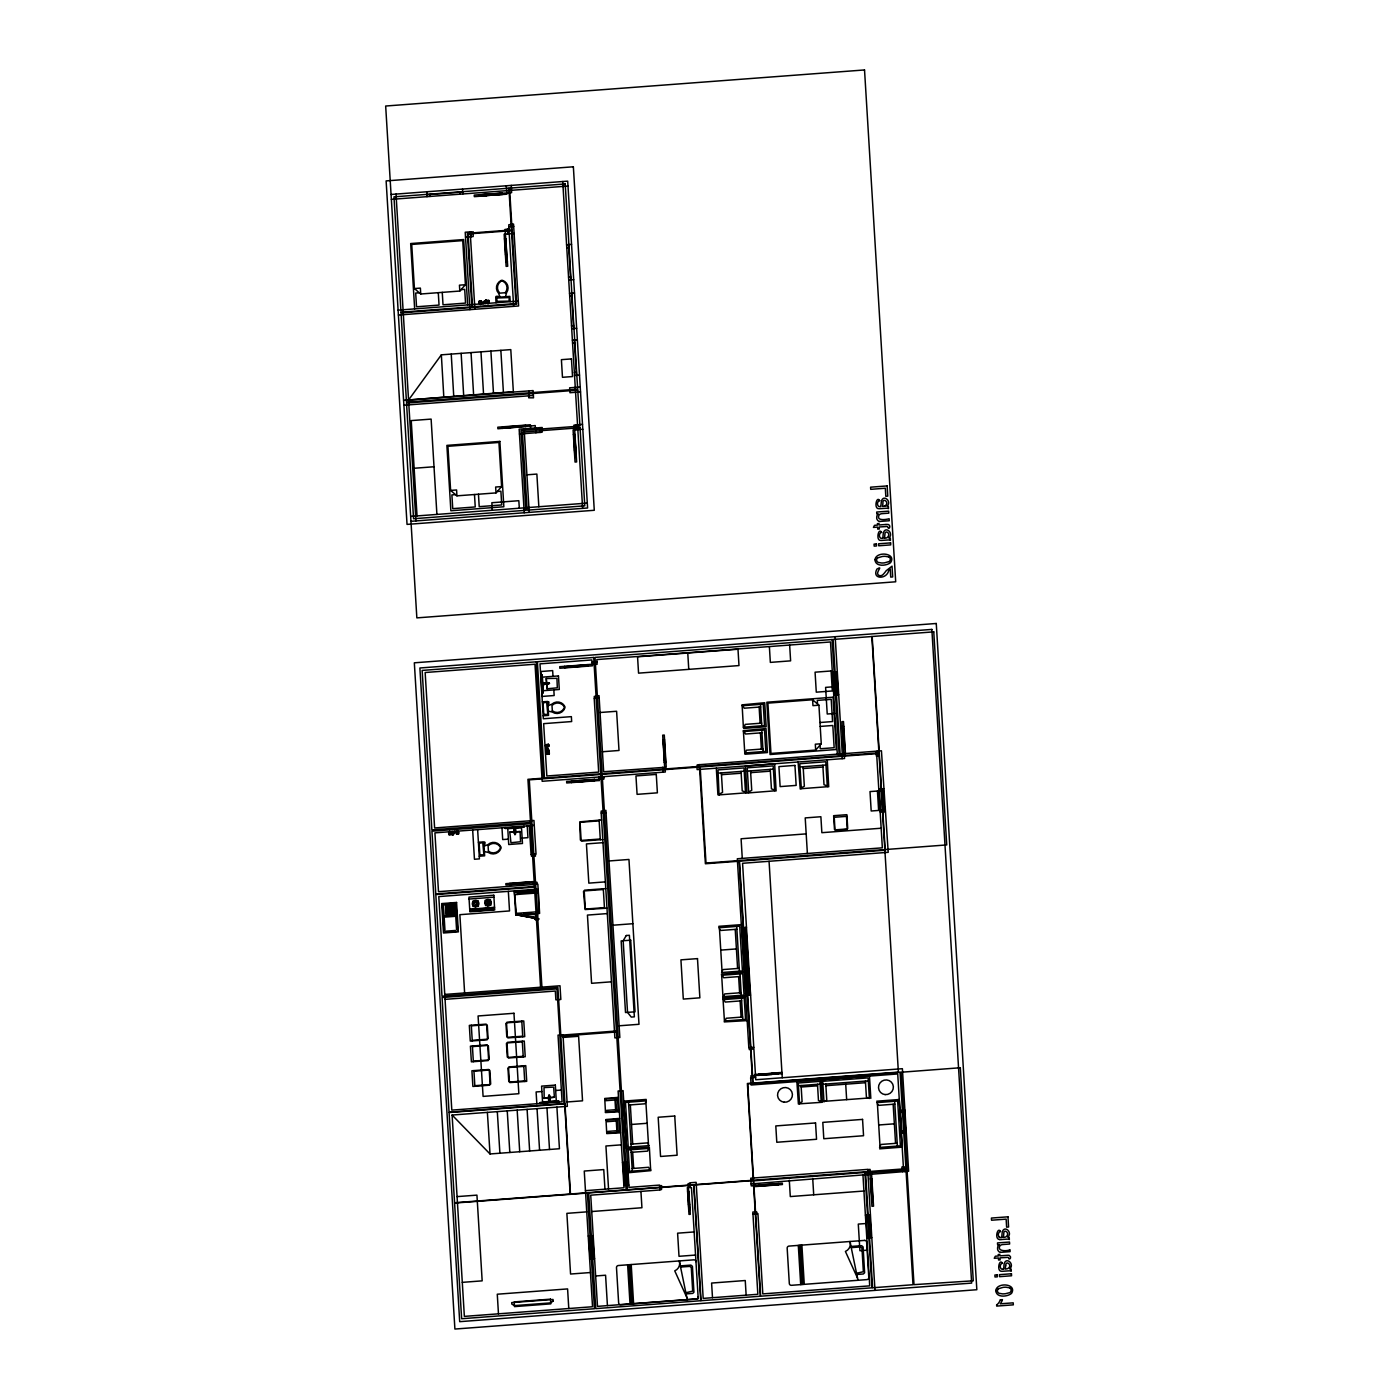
<?xml version="1.0" encoding="UTF-8"?>
<svg xmlns="http://www.w3.org/2000/svg" width="1399" height="1399" viewBox="0 0 1399 1399"><rect width="100%" height="100%" fill="white"/><g stroke="black" fill="none" stroke-linecap="round" stroke-linejoin="round"><path stroke-width="1.5" d="M537.181 917.429L537.181 915.051L523.821 912.83M488.024 901.306L489.44 902.985M515.601 829.52L515.479 834.259L514.465 833.314M548.548 1100.261C552.36 1100.558 547.114 1101.957 548.6 1096.256L549.492 1096.099M537.478 917.482L517.193 913.704L517 914.666L537.286 918.444L537.548 914.719L525.377 912.743M722.024 970.993L723.196 969.559L739.267 968.353M879.988 1145.886L881.16 1144.452L897.214 1143.245M515.182 832.65C517.088 830.359 513.013 827.893 515.532 829.415M548.583 1099.369L549.335 1096.851M515.357 833.472L514.57 833.524C511.772 827.683 516.511 829.624 514.185 830.237M544.963 683.691L544.019 684.321L545.033 684.251M549.824 1099.754L549.44 1096.921M554.406 1097.236L553.654 1087.11L544.019 1087.583L544.176 1098.355L554.406 1097.236L543.984 1098.093M477.024 902.915C470.991 900.554 477.181 908.546 477.111 903.124M1005.671 1265.728C1005.671 1259.38 1013.138 1265.588 1007.962 1268.473A5.246 5.141 -26.5 0 1 1005.846 1268.945L1005.112 1269.068A16.648 16.316 -26.5 0 0 1005.619 1265.728M605.47 1112.275L618.253 1111.068L617.466 1098.232L604.665 1098.967M606.746 1133.295L619.53 1132.088L618.76 1119.252L605.994 1120.109M716.305 768.156L717.914 794.772L719.051 795.174L718.002 769.887L744.006 767.929L745.51 792.691L746.926 792.988L745.475 765.952M747.118 792.726L748.71 792.603L747.206 767.841L773.192 765.883L774.696 790.645L776.113 790.942L774.679 763.906L745.492 766.11M798.095 762L800.228 789.071L801.312 788.494L799.791 763.714L825.795 761.756L827.299 786.535L828.715 786.815L827.264 759.797M545.837 746.471L548.53 745.947M546.309 754.061L549.003 753.536M548.793 1099.369L549.859 1100.261L548.985 1100.174M505.494 296.71L506.595 292.636A8.237 8.079 -26.5 0 0 502.503 280.36A2.711 2.658 -26.5 0 0 501.104 280.465A8.237 8.079 -26.5 0 0 498.534 293.23L500.108 297.113M488.164 901.148L486.537 903.352L489.248 903.737M748.622 792.901L774.749 790.837M628.081 1172.764L650.937 1170.631L650.483 1169.756L629.55 1171.33L628.256 1149.961L649.171 1148.387L649.433 1147.215L626.612 1148.771L623.709 1101.118L646.268 1099.422M744.216 972.27L721.412 974.159L721.692 975.26L742.747 973.704L744.041 995.074L723.126 996.648L722.758 997.592L745.684 996.28M547.586 683.027L549.562 683.412L547.621 684.076M441.35 354.839L408.56 400.009L513.346 391.668L510.792 349.61L441.35 354.839L443.815 397.194M888.68 570.635C886.756 579.641 871.49 579.536 876.893 569.113C882.944 565.633 877.453 570.197 877.558 573.712C878.257 576.458 881.947 576.196 883.364 574.202A30.795 30.183 -26.5 0 0 886.127 570.775L892.037 566.158L892.684 576.948L890.726 577.105L890.254 569.096A8.079 7.904 -26.5 0 0 888.697 570.635M459.816 291.044L465.412 284.714L462.737 240.611L411.726 244.44L414.419 288.561L420.732 294L459.816 291.044L459.449 285.169L465.412 284.714M496.015 492.903L501.611 486.572L498.936 442.451L447.925 446.298L450.618 490.419L456.931 495.841L496.015 492.903L495.648 487.027L501.611 486.572M473.072 906.535L473.964 905.52M477.251 901.813L478.143 900.799M485.488 905.608L486.38 904.593M489.667 900.869L490.559 899.854M743.376 727.218L743.708 728.424L766.18 726.728L764.711 702.735L741.855 704.869L742.327 705.743L763.242 704.169L764.536 725.539L743.376 727.218L742.152 705.726M744.67 753.029L744.985 754.236L767.456 752.557L766.005 728.547L743.131 730.68L743.603 731.555L764.519 729.981L765.83 751.35L744.775 752.959L743.429 731.537M815.669 750.091L821.265 743.761L818.922 705.201L812.609 699.762L767.894 703.137L770.971 753.449L815.669 750.091L815.32 744.198L821.265 743.761M745.702 996.595L722.898 998.484L723.3 999.603L744.216 998.029L745.527 1019.399L724.612 1020.99L724.245 1021.917L747.153 1020.605M649.416 1148.282L650.64 1169.791M548.111 684.076C553.952 680.579 534.261 685.003 548.163 683.989L548.198 683.114M549.79 1096.606L548.95 1094.822L548.6 1096.764M999.096 1244.795L997.627 1244.743L997.504 1242.924L1009.501 1242.032L1009.623 1244.026L1003.083 1244.533A8.377 8.202 -26.5 0 0 1001.789 1244.708L1000.477 1245.25A2.064 2.029 -26.5 0 0 1000.005 1245.687C996.245 1251.633 1007.857 1251.353 1009.973 1249.639L1010.095 1251.633L1002.069 1252.245A9.111 8.919 -26.5 0 1 1000.617 1252.245M888.995 561.576L884.605 562.835A29.187 28.592 -26.5 0 1 881.755 563.01L878.135 562.398A2.903 2.833 -26.5 0 1 877.593 557.729M877.715 557.851L882.262 556.487A28.312 27.735 -26.5 0 1 885.112 556.312L888.715 556.924M998.536 1288.741L1003.083 1287.36A28.312 27.735 -26.5 0 1 1005.933 1287.185L1009.536 1287.814M514.395 832.93L514.954 834.818L515.532 832.895M544.473 682.922L543.372 683.919L544.473 684.671M546.24 678.532L547.061 688.78L557.309 687.818L556.942 678.34L546.292 678.515L546.939 688.78M547.481 683.761L544.876 683.499M885.112 505.931C890.166 502.276 882.244 496.96 882.909 503.133A16.648 16.316 -26.5 0 1 882.402 506.473M547.971 705.778L551.923 704.134A8.237 8.079 -26.5 0 1 564.811 706.478A2.711 2.658 -26.5 0 1 564.899 707.859A8.237 8.079 -26.5 0 1 552.413 712.108L548.286 711.077M484.054 846.185L488.006 844.559A8.237 8.079 -26.5 0 1 500.912 846.885A2.711 2.658 -26.5 0 1 500.999 848.284A8.237 8.079 -26.5 0 1 488.496 852.533L484.386 851.501M487.202 303.426L487.377 300.733M450.565 831.775L450.146 832.877M545.085 684.251L547.411 683.866M1001.387 1237.485L1001.579 1237.468A21.195 20.775 -26.5 0 0 1002.016 1233.831L1002.121 1233.009A9.828 9.636 -26.5 0 1 1002.279 1231.924C1004.465 1224.685 1013.103 1232.694 1007.717 1237.171A4.407 4.319 -26.5 0 1 1009.221 1237.45L1009.361 1239.549A4.459 4.372 -26.5 0 0 1007.665 1239.129A18.502 18.135 -26.5 0 0 1006.371 1239.164L1000.95 1239.549M880.618 506.595L880.653 506.595A21.195 20.775 -26.5 0 0 881.195 502.958L881.3 502.136A9.828 9.636 -26.5 0 1 881.44 501.052C883.591 493.83 892.352 501.769 886.896 506.281A4.407 4.319 -26.5 0 1 888.4 506.56L888.522 508.676A4.459 4.372 -26.5 0 0 886.844 508.257A18.502 18.135 -26.5 0 0 885.55 508.292L880.128 508.659A8.866 8.691 -26.5 0 1 878.764 508.676C873.571 509.009 876.648 495.071 879.709 500.702M882.454 538.335L882.682 538.3A21.195 20.775 -26.5 0 0 883.119 534.68L883.224 533.858A9.828 9.636 -26.5 0 1 883.381 532.774C885.532 525.534 894.276 533.509 888.837 538.003A4.407 4.319 -26.5 0 1 890.341 538.283L890.463 540.399A4.459 4.372 -26.5 0 0 888.767 539.979A18.502 18.135 -26.5 0 0 887.473 540.014L882.069 540.381A8.866 8.691 -26.5 0 1 880.705 540.399C875.652 540.993 878.432 526.776 881.632 532.424M1003.205 1269.208L1003.52 1269.19A21.195 20.775 -26.5 0 0 1003.94 1265.553L1004.062 1264.731A9.828 9.636 -26.5 0 1 1004.202 1263.647C1006.371 1256.407 1015.062 1264.399 1009.658 1268.893A4.407 4.319 -26.5 0 1 1011.162 1269.173L1011.285 1271.271A4.459 4.372 -26.5 0 0 1009.588 1270.852A18.502 18.135 -26.5 0 0 1008.312 1270.887L1002.891 1271.254A8.866 8.691 -26.5 0 1 1001.527 1271.271C996.333 1271.604 999.393 1257.684 1002.471 1263.314M825.497 1101.258L826.757 1099.911L825.795 1084.05M391.055 194.461L567.697 181.153L587.597 507.994L410.956 521.302M426.905 194.723L462.667 192.03M391.353 199.358L567.994 186.05M486.153 194.199L474.226 195.091L474.331 196.664L486.24 195.755M486.555 194.164L511.614 192.66L511.265 185.402M502.066 193.184L479.018 194.933L502.066 193.342M479.07 195.947L502.119 194.216M479.088 196.105L502.136 194.374M513.643 306.364L508.799 226.76L513.765 226.376M508.921 228.929L507.435 229.051L507.732 233.948M470.886 232.007L473.264 231.814L473.159 236.553L465.517 237.13M507.452 229.244L505.056 229.419L507.715 266.247L506.123 266.37L505.406 254.601M514.185 233.458L504.165 234.21L505.371 254.216M504.444 238.932L506.036 238.809M566.578 244.773L571.544 244.388M566.752 247.71L568.746 247.553M505.826 261.665L507.417 261.543M414.419 288.561L420.382 288.107L420.732 294M568.554 277.124L570.53 276.967M568.728 280.062L573.695 279.678M419.333 292.793L415.695 293.056L416.535 306.783L439.041 305.087L438.289 292.671M461.058 289.645L464.695 289.366L465.535 303.093L443.011 304.79L442.259 292.374M569.533 293.405L574.499 293.021M484.911 300.82L486.153 299.876L484.911 300.82A6.995 6.855 -26.5 0 1 485.226 302.779M480.609 302.971L483.162 302.779M486.1 302.569L487.639 302.446M569.725 296.343L571.701 296.186M485.103 302.796L486.118 302.709A6.995 6.855 -26.5 0 1 486.187 300.715M480.644 303.635L483.215 303.443M485.121 303.286L487.691 303.093M398.103 310.141L518.312 301.082M398.4 315.037L518.609 305.979L513.52 224.032L508.781 224.784L508.886 226.743M571.509 325.757L573.503 325.6M571.684 328.695L576.65 328.328M572.383 340.184L577.35 339.817M572.576 343.122L574.552 342.982M574.359 372.536L576.353 372.379M574.534 375.474L579.501 375.107M403.594 400.341L533.089 390.583L533.526 397.823L528.735 397.806L528.612 395.83M580.235 387.016L569.638 387.82L569.953 392.717L580.533 391.93M403.891 405.238L533.386 395.48M502.573 427.202L525.622 425.471M502.643 428.216L525.674 426.328M510.198 427.849L535.222 425.576L535.362 427.919M582.509 424.369L573.992 425.104L574.185 428.234M519.449 434.04L542.095 432.239L542.008 430.665M582.806 429.266L573.083 429.895L574.307 449.901M573.38 434.599L574.972 434.477M414.139 468.263L434.022 466.759M574.762 457.351L576.353 457.228M526.916 474.821L536.866 474.069L538.842 506.753M450.618 490.419L456.581 489.965L456.931 495.841M455.532 494.634L451.894 494.914L452.734 508.641L475.24 506.945L474.488 494.529M497.257 491.504L500.894 491.224L501.734 504.952L479.21 506.648L478.458 494.232M410.659 516.406L587.3 503.098M885.969 524.468L879.062 524.992L878.974 523.523L877.4 523.646L877.488 525.115L874.515 525.324L873.413 527.423L877.61 527.108L877.733 529.119L879.306 528.997L879.184 526.986L887.316 526.479M884.273 538.178L885.025 538.125A5.246 5.141 -26.5 0 0 887.053 537.706C892.037 533.858 884.605 528.682 884.85 534.855A16.648 16.316 -26.5 0 1 884.325 538.195M596.971 661.919L592.004 662.304L591.864 659.943L539.997 663.86L543.354 718.754L571.369 716.638L571.666 721.552L543.651 723.65L546.834 776.008L598.685 772.091L594.208 698.381L599.174 697.996M571.666 665.802L559.74 666.693L559.827 668.267L592.424 665.819L592.197 662.287M572.051 665.767L593.91 664.123M564.531 666.693L587.563 664.805M593.928 664.525L597.111 664.28L596.831 659.576L830.499 641.966L837.319 754.113M564.584 667.55L587.632 665.819M540.923 674.79L541.92 674.703L543.039 693.082L542.043 693.152M832.335 672.219L837.302 671.852M836.899 673.514L835.92 673.601L837.109 693.204L838.106 693.135M832.947 674.143L835.937 673.916M836.112 676.871L837.109 676.784M595.852 695.88L599.034 695.653L603.651 771.723L666.239 767.212L665.015 747.206M595.869 696.282L594.278 696.405L594.4 698.363M542.322 701.861L547.708 701.459L548.548 715.396L543.162 715.798M547.796 703.12L548.723 701.703L548.845 703.697L547.848 703.784M833.227 686.804L825.602 687.381L827.229 714.015L834.853 713.438M836.899 689.934L837.896 689.864M834.101 693.1L837.092 692.872M600.049 712.511L616.609 711.269L619.005 750.476L602.444 751.735M833.734 695.093L838.701 694.726M760.654 706.967L744.216 708.209L742.817 705.708M818.922 705.201L812.959 705.638L812.609 699.762M761.633 723.143L745.195 724.385L744.128 727.078M819.971 722.514L832.562 721.569L831.216 699.343L817.296 700.392L817.523 703.994M546.922 744.74L548.793 744.6L548.88 746.244L547.009 746.384M548.478 744.95L545.837 744.828L545.942 746.454M545.155 745.702L548.513 745.44M820.216 726.431L832.807 725.486L834.154 747.713L820.251 748.762L820.024 745.16M545.96 748.5L548.233 748.325L548.356 750.231L546.082 750.389M662.969 739.879L664.56 739.756M842.198 726.378L843.789 726.256M761.93 732.779L745.51 734.02L744.111 731.52M547.201 752.837L546.887 750.336A6.995 6.855 -26.5 0 0 548.898 750.126L548.968 751.385A6.995 6.855 -26.5 0 0 546.939 751.35M547.376 752.347L549.247 752.19L549.352 753.834L547.481 753.974M546.397 754.061L546.205 752.435L548.933 752.557M545.627 753.292L548.968 753.047M762.927 748.972L746.489 750.196L745.405 752.889M664.35 762.612L665.941 762.507M843.58 749.112L845.171 748.99M578.941 780.485L604.001 778.981L603.861 776.637M571.422 781.394L594.453 779.505M578.644 782.076L566.717 782.968L566.63 781.411L578.959 780.677M579.029 782.041L599.297 780.52L599.087 776.987M718.212 773.14L744.198 771.181M747.398 771.094L773.385 769.135M800.001 766.967L825.987 765.008M721.464 774.696L741.155 773.227M803.253 768.541L822.944 767.054M750.668 772.65L770.342 771.164M719.471 794.055L722.549 792.359L721.359 772.895M745.475 792.096L742.222 790.872L741.033 771.409M748.675 792.009L751.735 790.313L750.546 770.849M774.661 790.05L771.426 788.826L770.237 769.363M801.26 787.899L804.338 786.186L803.148 766.739M827.264 785.941L824.011 784.717L822.822 765.253M719.471 794.859L745.562 792.883M801.26 788.686L827.351 786.728M878.782 789.088L883.748 788.704M883.346 790.383L882.349 790.452L883.538 810.056L884.535 809.986M879.394 790.995L882.367 790.785M606.152 812.697L601.185 813.081L614.878 1037.901L619.844 1037.533L605.907 810.353L601.168 811.105L601.29 813.064M882.542 793.723L883.538 793.653M601.605 819.936L579.763 821.843L580.375 840.012L581.599 841.149L602.794 839.54M534.261 825.375L434.914 832.86L438.499 891.67L537.846 884.185L538.143 889.099L438.796 896.584L451.807 1110.124L562.083 1101.817L558.026 1035.12L562.993 1034.735L567.347 1106.347L452.104 1115.038L464.363 1316.389L592.529 1306.736L584.257 1171.05L603.756 1169.581L604.963 1189.202M448.904 831.81L452.646 831.81M454.553 831.671L458.26 831.198L458.085 833.804M580.533 822.262L599.174 820.863M450.128 832.667L452.664 832.318M454.605 832.335L457.158 832.143M451.58 834.399L452.909 835.133L451.58 834.399A6.995 6.855 -26.5 0 0 451.65 832.388M514.063 830.376L514.622 832.702M509.638 832.318L520.078 831.531L520.55 841.743L510.95 842.723L509.796 832.02L520.078 831.601M883.346 806.786L884.343 806.716M880.548 809.951L883.521 809.724M508.397 839.138L502.696 839.575L501.979 827.806M522.142 838.106L527.948 837.669L527.231 825.9M880.163 811.962L885.13 811.577M478.406 842.285L483.792 841.883L484.649 855.821L479.262 856.223M483.897 843.527L484.823 842.128L484.946 844.122L483.932 844.192M833.734 817.331L846.99 816.334M581.634 840.397L600.276 838.998M602.986 842.67L586.426 843.912L588.822 883.136L605.382 881.877M835.325 829.852L846.92 828.977M835.36 830.341L846.955 829.467M806.191 833.874L741.085 838.77L742.274 858.374M881.16 828.225L821.86 832.685L820.881 816.736L805.212 817.908L807.38 853.477M532.774 856.013L531.445 856.118L531.358 854.492M532.792 856.345L535.45 856.153L535.327 854.177M609.09 860.962L628.955 859.458L638.993 1024.295L619.127 1025.799M515.776 882.909L505.843 883.661L505.931 884.955L515.864 884.22M516.109 882.874L533.002 881.615L533.176 884.553M509.848 883.643L529.032 882.069M509.883 884.5L529.084 882.926M534.383 882.489L537.041 882.297L537.164 884.255M516.196 884.185L534.401 882.821M515.129 891.583L537.391 889.921M515.164 891.985L537.408 890.306M515.304 894.608L537.548 892.929M605.784 888.575L584.59 890.166L583.505 891.478L585.062 909.56L606.974 908.178M469.085 899.067L493.917 897.196M584.712 890.901L603.354 889.502M443.378 904.104L454.955 903.247M469.697 909.193L494.547 907.321M470.554 909.63L493.742 907.881M480.014 909.263L484.264 908.948M480.084 910.189L484.316 909.857M470.659 911.256L493.847 909.507M445.074 915.785L454.675 915.051L454.01 904.104M445.162 917.079L454.762 916.362M516.441 913.372L538.702 911.693M585.814 909.035L604.455 907.636M607.306 913.582L587.44 915.086L591.585 983.305L611.468 981.801M446.019 931.157L455.619 930.44M445.074 932.224L456.669 931.349M613.007 925.211L632.873 923.707M718.754 926.33L741.33 924.634M718.841 927.764L739.721 926.19L742.432 970.976L721.569 972.532M741.505 927.764L746.471 927.38M736.888 929.251L720.782 930.457L719.488 929.268M746.069 929.058L745.09 929.128L746.332 949.729L747.328 949.641M742.117 929.688L745.107 929.461M745.282 932.399L746.279 932.329M746.139 946.458L747.136 946.371M720.747 950.113L736.416 948.924M742.834 949.659L746.314 949.396M747.416 950.953L746.419 951.023L747.678 971.606L748.657 971.536M743.464 951.582L746.436 951.355M746.611 954.293L747.608 954.223M747.468 968.353L748.465 968.265M744.67 971.518L747.643 971.291M444.76 994.444L560.002 985.77L560.842 999.446L555.875 999.83L555.333 991.034L445.057 999.358M748.745 972.847L747.748 972.917L749.007 993.5L750.004 993.43M744.793 973.477L747.766 973.249M740.158 976.502L723.72 977.744L722.321 975.243M747.958 976.187L748.937 976.117M748.797 990.247L749.794 990.16M741.138 992.695L724.699 993.92L723.633 996.613M745.51 993.447L750.476 993.063M745.632 995.406L750.598 995.021M741.627 1000.827L725.207 1002.069L723.808 999.568M506.893 1022.232L523.768 1020.955L524.73 1036.642L507.837 1037.918M486.205 1024.12L469.33 1025.397L470.274 1041.083L487.167 1039.807M506.928 1022.809L521.827 1021.69M471.341 1025.834L486.24 1024.715M742.624 1017.021L726.186 1018.262L725.102 1020.938M507.802 1037.324L522.701 1036.204M472.232 1040.349L487.132 1039.212M563.15 1037.428L578.609 1036.274L582.544 1100.821L567.085 1101.975M507.382 1042.325L524.275 1041.048L525.22 1056.735L508.327 1058.011M507.417 1042.92L522.317 1041.783M487.307 1044.878L470.414 1046.155L471.376 1061.841L488.268 1060.564M472.442 1046.592L487.342 1045.473M508.292 1057.417L523.209 1056.297M473.317 1061.107L488.234 1059.987M753.781 1047.309L748.815 1047.676L737.308 858.759L882.349 847.829L876.771 756.072M508.869 1066.912L525.762 1065.653L526.723 1081.34L509.831 1082.599M508.904 1067.507L523.821 1066.388M488.811 1069.483L471.918 1070.76L472.879 1086.446L489.755 1085.169M473.946 1071.197L488.846 1070.078M509.796 1082.022L524.695 1080.902M474.821 1085.694L489.72 1084.575M772.056 1073.173L781.989 1072.421L782.058 1073.733L771.793 1074.345M758.818 1074.467L778.019 1072.893M541.92 1091.517L536.114 1091.954L536.831 1103.724M555.665 1090.486L561.366 1090.048M758.87 1075.324L778.071 1073.733M771.793 1074.502L750.913 1075.744L751.036 1077.72M755.6 1077.37L750.633 1077.737L751.088 1085.012L897.721 1073.96L903.369 1166.714M618.358 1097.376L604.735 1098.46L605.487 1112.572L619.232 1111.785M798.462 1085.729L820.111 1084.085M822.927 1084.277L868.307 1080.85M615.927 1099.929L606.064 1100.663L605.225 1099.159M801.172 1087.023L817.576 1085.799M825.9 1085.694L865.526 1082.704M646.355 1100.838L625.493 1102.429L628.238 1147.197L649.101 1145.624M628.658 1105.035L644.729 1103.811L645.901 1102.429M616.504 1109.634L606.659 1110.369L606.012 1111.995M799.511 1103.164L802.082 1101.747L801.085 1085.519M821.178 1101.538L818.467 1100.506L817.488 1084.295M823.976 1101.363L869.339 1097.935M799.511 1103.828L822.385 1102.272L821.196 1079.748L869.478 1076.093L870.825 1098.372M619.635 1118.396L605.959 1119.532L606.764 1133.592L620.509 1132.805M876.701 1101.205L899.26 1099.509L902.18 1147.145L879.621 1148.859M617.204 1120.931L607.341 1121.683L606.501 1120.179M876.788 1102.639L897.651 1101.065L900.396 1145.851L879.534 1147.425M894.835 1104.126L878.764 1105.35L877.435 1104.196M631.526 1124.464L647.177 1123.275M617.798 1130.654L607.935 1131.389L607.288 1132.998M899.942 1110.474L904.908 1110.106M904.506 1111.768L903.509 1111.838L904.716 1131.459L905.695 1131.371M900.554 1112.397L903.544 1112.17M903.719 1115.108L904.716 1115.038M452.104 1115.038L490.017 1153.965L559.443 1148.736L556.907 1107.134M878.712 1124.988L894.363 1123.817M621.383 1144.837L605.924 1145.991L608.548 1188.923M631.054 1144.137L647.125 1142.931L648.454 1144.172M904.506 1128.189L905.503 1128.101M901.708 1131.354L904.698 1131.126M631.159 1152.339L647.597 1151.115L648.681 1148.422M901.323 1133.347L906.307 1132.98M622.468 1162.569L627.434 1162.202M623.062 1164.16L624.059 1164.09L625.248 1183.694L624.251 1183.781M624.076 1164.423L627.067 1164.195M623.272 1167.431L624.251 1167.361M632.138 1168.532L648.576 1167.291L649.975 1169.791M624.059 1180.511L625.056 1180.424M625.231 1183.379L628.221 1183.152M457.071 1196.617L476.937 1195.131L482.165 1280.854L462.3 1282.358M623.867 1185.443L628.833 1185.075M585.464 1190.671L624.006 1187.751L618.113 1091.01L623.08 1090.643L628.973 1187.384L659.594 1185.075L659.891 1189.972L590.728 1195.183L597.495 1306.369L698.223 1298.762L691.456 1187.594L690.354 1187.681L690.057 1182.785L696.125 1182.33L703.19 1298.394L757.838 1294.285L752.837 1212.041L755.477 1211.849M867.712 1169.599L870.091 1169.407L870.283 1172.554M659.629 1185.757L661.622 1185.618L661.517 1189.552L659.873 1189.692M690.092 1183.467L688.116 1183.624L689.69 1204.172M690.337 1187.384L687.346 1187.611L688.36 1204.277M751.123 1183.939L908.633 1171.243L902.39 1068.696L755.757 1079.748L742.572 863.288L888.208 852.306L881.44 750.791L697.227 764.868L697.332 766.442M753.869 1185.373L782.356 1183.239L782.426 1184.533L755.268 1186.579L755.093 1183.641M753.886 1185.705L751.246 1185.897L750.773 1178.203L867.695 1169.389L874.97 1290.368M759.185 1185.268L778.386 1183.834M687.591 1191.528L688.92 1191.441M759.237 1186.125L778.439 1184.551M870.265 1178.85L871.857 1178.727M586.741 1211.866L566.875 1213.353L570.565 1274.034L590.448 1272.53M591.725 1211.534L641.931 1207.739L640.934 1191.406M863.935 1191.021L790.295 1196.565L789.298 1180.231M688.745 1210.485L690.074 1210.397M871.664 1201.601L873.238 1201.479M755.495 1212.181L756.824 1212.076L756.929 1213.702M752.942 1214L757.926 1213.632L762.805 1293.9L869.706 1285.856L862.938 1174.67M588.227 1236.034L593.193 1235.667M865.404 1215.154L870.37 1214.769M588.822 1237.625L589.801 1237.555L591.008 1257.159L590.011 1257.229M869.968 1216.448L868.971 1216.518L870.161 1236.121L871.157 1236.051M589.836 1237.888L592.809 1237.66M866.016 1217.078L868.989 1216.85M694.166 1231.942L677.606 1233.184L679.005 1256.302L695.565 1255.06M589.014 1240.896L590.011 1240.826M869.181 1219.788L870.161 1219.718M865.911 1223.53L858.287 1224.09L859.913 1250.723L867.537 1250.146M589.818 1253.976L590.798 1253.889M869.968 1232.851L870.965 1232.781M590.99 1256.844L593.963 1256.617M867.17 1236.016L870.143 1235.807M589.609 1258.908L594.575 1258.54M866.785 1238.028L871.752 1237.643M851.012 1246.457L861.609 1245.67L863.096 1246.911L864.617 1272.793L863.323 1273.982L856.783 1274.489M851.239 1247.628L860.542 1246.929L861.976 1248.17L863.358 1271.708L856.538 1273.317M1003.17 1237.346L1003.922 1237.293A5.246 5.141 -26.5 0 0 1005.951 1236.856C1010.917 1233.306 1003.363 1227.867 1003.748 1233.848A16.648 16.316 -26.5 0 1 1003.223 1237.346M680.334 1265.885L690.931 1265.098L692.418 1266.34L693.939 1292.221L692.767 1293.393L686.105 1293.918M680.579 1267.057L689.864 1266.375L691.298 1267.599L692.68 1291.137L685.86 1292.746M595.642 1275.975L605.575 1275.223L607.428 1305.617M1000.495 1299.776L1002.453 1299.619A12.696 12.434 -26.5 0 1 1000.25 1303.816L1013.208 1302.836L1013.331 1304.847L996.7 1306.089L996.63 1304.812M867.782 1098.058L866.401 1096.956L865.421 1081.06M481.169 303.88L480.679 301.222M456.599 831.321L457.088 833.874M448.922 831.898L449.481 832.93M999.603 1239.531C994.094 1239.374 997.767 1225.979 1000.53 1231.592M1008.154 1257.351L1000.005 1257.858L1000.128 1259.887L998.554 1259.992L998.431 1257.981L994.234 1258.296L995.336 1256.215L998.309 1255.987L998.221 1254.518L999.795 1254.396L999.883 1255.865L1006.79 1255.34A10.178 9.985 -26.5 0 1 1009.134 1255.34C1012.719 1257.211 1008.627 1261.233 1008.557 1257.666M723.056 999.551L724.437 1021.025M549.737 1099.527L548.845 1099.964M485.156 900.274L486.17 901.131M489.877 904.331L490.892 905.188M472.74 901.201L473.754 902.075M477.461 905.258L478.475 906.132M548.565 1096.326L549.615 1095.365L550.209 1099.701M544.089 684.128L544.001 683.936M515.427 829.047L513.853 829.869M887.735 526.793C888.68 531.06 891.548 525.534 888.295 524.503A10.178 9.985 -26.5 0 0 885.969 524.52M821.23 1102.15L819.954 1081.375L798.287 1083.018L799.546 1103.654L798.409 1104.073L796.87 1081.584M857.517 1278.056L845.416 1251.44A8.114 7.957 -26.5 0 0 849.98 1241.508L857.972 1280.295M686.839 1297.485L674.755 1270.869A8.114 7.957 -26.5 0 0 679.302 1260.936L687.294 1299.723M497.31 1111.628L499.898 1153.231M487.377 1112.38L490.017 1153.965M904.401 1110.141L905.8 1133.015M883.241 788.739L884.64 811.612M904.558 1171.54L904.279 1166.836L901.883 1167.011L902.075 1170.159M878.432 751.211L878.729 755.915L876.351 756.107L876.159 752.959M900.431 1110.439L901.83 1133.312M877.628 751.071L877.925 755.985M879.272 789.036L880.671 811.91M902.477 1170.124L902.565 1171.697M876.456 751.368L876.543 752.924M894.661 1101.293L897.389 1146.078M893.157 1104.248L895.552 1143.368M877.33 1102.604L880.076 1147.39M869.374 1098.477L868.114 1077.877L822.734 1081.305L823.994 1101.905M871.577 1174.023L873.536 1206.183L871.944 1206.305L869.898 1172.572M871.507 1178.762L872.889 1201.496M845.451 753.694L843.492 721.552L841.918 721.657L842.618 733.426M843.422 726.273L844.821 749.025M870.633 1178.832L872.014 1201.566M842.548 726.343L843.772 749.095M844.366 755.355L844.559 758.503L697.122 769.607L696.929 766.46M842.653 733.828L843.964 755.39M847.724 828.575L846.885 814.69L833.629 815.687L834.486 829.572M846.482 816.369L847.234 828.628M835.168 636.685L842.285 753.746M836.812 671.887L838.193 694.761M841.866 753.781L842.163 758.678M869.863 1214.804L871.262 1237.678M832.825 672.185L834.224 695.058M865.894 1215.119L867.293 1237.993M834.241 817.296L834.976 829.537M845.713 1084.208L846.657 1099.649M789.648 645.044L790.61 660.853L770.342 662.392L769.38 646.565M812.714 1178.465L813.711 1194.798M801.889 1245.127L804.268 1284.334M800.7 1245.215L803.078 1284.422M799.494 1245.302L801.889 1284.509M798.304 1245.39L800.7 1284.614M760.496 704.379L761.79 725.749M761.773 730.191L763.085 751.56M769.065 861.294L782.251 1077.737M759.132 707.09L760.112 723.266M760.409 732.901L761.388 749.077M778.019 1072.718L778.089 1074.03M772.056 1073.33L754.83 1074.467L755.005 1077.405M778.369 1183.537L778.456 1184.848M758.8 1074.17L758.888 1075.481M745.982 927.432L750.091 995.074M753.187 1047.344L753.274 1048.988L749.322 1049.617L749.199 1047.641M759.167 1184.988L759.255 1186.282M742.012 927.729L746.122 995.371M740.001 973.914L741.295 995.284M741.47 998.239L742.782 1019.609M736.713 926.418L739.424 971.186M738.62 976.624L739.616 992.8M740.106 1000.95L741.103 1017.125M735.227 929.373L737.588 968.475M746.139 1295.159L745.247 1280.522L711.601 1283.058L712.493 1297.695M719.401 927.712L722.111 972.497M721.657 975.26L722.951 996.7M699.203 764.519L699.5 769.433M687.766 653.018L688.763 669.369M664.997 746.821L664.28 735.052L662.689 735.174L663.406 746.926M664.368 739.774L665.592 762.525M663.336 739.844L664.717 762.595M665.137 768.855L665.329 772.003L542.165 781.289L535.03 664.228L425.156 672.517L434.617 827.963L533.963 820.479L536.027 854.124L531.06 854.509L529.294 825.742M663.178 739.861L664.56 762.612M663.423 747.328L664.735 768.89M689.707 1204.504L690.302 1214.315L688.99 1214.402L688.395 1204.609M662.654 767.282L662.951 772.178M688.745 1191.441L689.777 1210.415M687.888 1191.511L688.903 1210.485M645.813 1100.891L648.559 1145.659M630.337 1104.913L632.715 1144.015M632.68 1152.234L633.677 1168.41M628.483 1102.202L631.229 1146.97M631.001 1149.751L632.296 1171.12M626.944 1162.237L628.326 1185.11M631.211 1264.556L633.607 1303.763M568.571 244.615L570.722 279.905M571.526 293.248L573.677 328.538M574.377 340.027L576.528 375.334M630.022 1264.644L632.4 1303.868M622.975 1162.534L624.356 1185.408M628.833 1264.731L631.211 1303.955M562.73 181.52L582.631 508.379M598.982 777.005L599.209 780.52M627.626 1264.818L630.022 1304.043M576.371 424.824L576.668 429.72M599.122 820.129L600.311 839.732M603.301 888.767L604.49 908.371M615.822 1098.355L616.609 1111.191M617.099 1119.375L617.886 1132.211M574.587 428.216L575.898 449.779M575.916 450.163L576.633 461.932L575.041 462.055L574.324 450.286M576.161 457.246L574.762 434.494L575.986 457.246M615 1099.981L615.595 1109.704M616.294 1121.001L616.872 1130.724M573.73 434.582L574.954 457.333M587.563 664.612L587.65 666.169M594.435 779.313L594.54 780.887M580.078 822.787L581.11 839.942M584.257 891.425L585.289 908.581M564.514 666.344L564.601 667.918M571.387 781.044L571.491 782.618M592.686 1235.702L594.085 1258.575M542.392 430.63L542.2 427.499L519.151 429.143L524.24 512.768M539.822 427.587L540.119 432.483M588.717 1235.999L590.116 1258.873M553.007 676.347L552.657 670.611L540.731 671.52L542.252 696.422L554.161 695.53L553.829 689.899M535.642 427.902L535.939 432.798M528.909 390.898L529.207 395.795M530.588 428.286L530.378 424.754L497.799 427.202L497.887 428.776L510.198 427.657M548.898 750.126L548.968 751.385M546.764 745.912L546.922 748.43M546.117 745.964L546.257 748.482M546.379 750.371L546.537 752.889M525.604 425.121L525.709 426.678M524.118 428.759L529.207 512.401M506.298 185.787L506.91 194.199L486.24 195.563M510.198 301.694L509.866 296.378L495.736 297.445L496.068 302.761M558.778 1102.062L558.708 1101.083L540.084 1102.499L540.154 1103.479M505.669 238.827L507.068 261.578M502.049 192.992L502.136 194.566M504.794 238.897L506.036 261.648M568.781 1308.52L567.592 1288.916L497.275 1294.215L498.464 1313.818M519.309 508.222L518.837 500.702L491.853 502.731L492.308 510.25M538.825 913.442L538.16 889.467L539.612 913.39L515.776 915.173L514.307 891.25L516.563 915.121M535.572 893.069L535.485 891.88L517.21 893.262L517.28 894.451M498.096 297.27L498.044 296.273L496.015 296.431L497.432 297.322M500.859 350.362L503.413 392.454M546.974 1107.886L549.51 1149.488M502.556 426.852L502.661 428.426M529.032 881.912L529.102 883.206M524.275 826.722L504.987 827.981M523.908 826.144L523.978 827.124L505.354 828.54L505.284 827.561M488.793 302.149L488.671 300.295L487.027 300.418L487.132 302.271M488.863 303.303L488.286 302.184M488.373 300.645L488.461 302.167M487.866 300.68L488.076 303.985M490.909 351.114L493.48 393.241M537.041 1108.638L539.577 1150.24M479 194.723L479.088 196.297M485.138 303.583L485.016 301.345L483.092 301.485L483.232 303.723M481.099 302.726L480.976 300.872L479.332 300.995L479.437 302.849M480.172 301.275L480.382 304.562M479.944 302.814L479.507 304.003M479.682 301.31L479.77 302.831M480.976 351.866L483.547 394.028M521.792 1021.095L522.736 1036.781M527.108 1109.372L529.644 1150.975M522.282 1041.206L523.243 1056.892M523.786 1065.793L524.73 1081.479M471.183 236.711L470.868 231.797L465.22 232.234L469.924 309.651M470.186 231.849L474.891 309.284M509.831 883.346L509.901 884.658M508.344 891.338L509.533 910.941L459.869 914.684L464.625 992.958M462.492 189.075L462.789 193.989M471.043 352.6L473.614 394.815M517.175 1110.124L519.711 1151.727M467.651 304.912L463.664 239.544L410.676 243.548L414.664 308.899M459.694 192.24L459.816 194.199M506.543 1023.229L507.382 1036.956M505.948 1023.281L506.788 1037.009M507.033 1043.339L507.872 1057.067M508.537 1067.927L509.376 1081.654M506.438 1043.374L507.277 1057.102M507.942 1067.979L508.781 1081.707M507.242 1110.876L509.813 1152.479M494.092 908.178L494.162 909.158M477.636 829.642L479.42 858.881L474.453 859.266L472.67 830.009M487.272 1025.03L488.094 1038.757M488.356 1045.787L489.195 1059.515M489.86 1070.392L490.699 1084.103M486.677 1025.065L487.499 1038.792M487.761 1045.84L488.601 1059.568M489.265 1070.427L490.105 1084.155M429.895 194.496L430.018 196.455M426.73 191.768L427.027 196.682M470.256 909.98L470.309 910.959M471.306 1025.24L472.267 1040.926M472.407 1046.015L473.352 1061.684M473.911 1070.602L474.856 1086.289M458.33 832.265L458.435 834.101L456.791 834.224L456.669 832.388M457.386 830.534L457.595 833.839M436.908 514.43L431.119 419.105L411.236 420.592L417.042 515.934M454.535 831.373L454.675 833.629L452.751 833.769L452.629 831.531M456.022 904.139L457.613 930.283M450.635 832.842L450.74 834.678L449.096 834.818L448.974 832.965M456.546 929.373L455.007 904.016L443.413 904.891L444.969 930.248M450.303 832.86L450.391 834.381M449.691 831.128L449.901 834.416M449.306 832.93L449.394 834.451M453.678 904.121L454.343 915.086M452.699 904.191L453.363 915.156M452.367 904.226L453.031 915.173M451.37 904.296L452.034 915.261M451.038 904.331L451.702 915.278M450.041 904.401L450.705 915.348M449.709 904.419L450.373 915.383M448.642 904.506L449.324 915.453M448.31 904.523L448.992 915.488M447.33 904.611L447.995 915.558M446.998 904.628L447.663 915.593M445.896 904.716L446.561 915.663M445.564 904.733L446.229 915.698M442.434 905.17L444.025 931.314M396.022 194.094L415.923 520.935M461.145 353.352L463.681 395.62M451.23 354.104L453.748 396.407M1000.32 1299.723A10.283 10.073 -26.5 0 1 996.7 1304.9M1009.623 1287.657A2.99 2.938 -26.5 0 1 1009.921 1292.589L1005.426 1293.725A29.187 28.592 -26.5 0 1 1002.576 1293.883L998.973 1293.271A2.903 2.833 -26.5 0 1 998.414 1288.601M1002.349 1263.052A3.707 3.637 -26.5 0 0 1001.159 1268.823A2.518 2.483 -26.5 0 0 1002.961 1269.155M1000.53 1252.507A4.18 4.092 -26.5 0 1 997.609 1247.925A4.372 4.284 -26.5 0 1 999.078 1244.778M1000.95 1239.514A8.866 8.691 -26.5 0 1 999.586 1239.549M999.236 1237.101A3.707 3.637 -26.5 0 1 1000.407 1231.33M1001.037 1237.433A2.518 2.483 -26.5 0 1 999.218 1237.171M888.802 556.785A2.99 2.938 -26.5 0 1 889.099 561.716M881.51 532.18A3.707 3.637 -26.5 0 0 880.338 537.95A2.518 2.483 -26.5 0 0 882.139 538.283M879.796 521.355A9.111 8.919 -26.5 0 0 881.23 521.337L889.257 520.76L889.134 518.749C884.728 519.956 875.949 520.795 879.184 514.815A2.064 2.029 -26.5 0 1 879.656 514.36L880.968 513.835A8.377 8.202 -26.5 0 1 882.244 513.643L888.802 513.153L888.68 511.142L876.683 512.051L876.806 513.853L878.275 513.905A4.372 4.284 -26.5 0 0 876.736 517.035A4.18 4.092 -26.5 0 0 879.709 521.635M885.13 505.983A5.246 5.141 -26.5 0 1 883.101 506.351M879.586 500.457A3.707 3.637 -26.5 0 0 878.415 506.228A2.518 2.483 -26.5 0 0 880.216 506.56M534.47 918.898A3.34 3.27 -26.5 0 0 538.213 919.598L537.846 919.528A3.13 3.078 -26.5 0 1 534.82 918.968M452.856 834.294A6.995 6.855 -26.5 0 1 452.542 832.318M698.118 1296.943A1.994 1.959 -26.5 0 1 696.247 1299.041L620.754 1304.742A1.994 1.959 -26.5 0 1 618.638 1302.924L616.487 1267.634A1.994 1.959 -26.5 0 1 618.358 1265.518L693.869 1259.834A1.994 1.959 -26.5 0 1 695.968 1261.653M874.97 559.652C875.249 567.085 886.406 565.983 890.568 562.66C896.986 553.007 876.176 550.804 874.97 559.652M995.791 1290.525C996.105 1298.01 1007.437 1296.908 1011.529 1293.393C1017.493 1283.705 996.98 1281.816 995.791 1290.525M496.662 301.38L509.026 301.117L509.253 297.55L496.96 298.022L496.662 301.38M479.857 854.841L483.879 854.806L482.76 842.635L479.175 843.3L479.857 854.841M543.756 714.417L547.796 714.382L546.659 702.228L543.074 702.928L543.756 714.417M452.996 832.86L454.308 832.982L453.014 832.755M483.459 302.167L484.771 302.254L483.459 302.114M546.834 749.304L548.146 749.392L546.834 749.269M516.231 914.771L538.842 918.986L516.231 914.771M626.297 935.511L623.167 940.758L627.539 1012.369L631.264 1017.09L634.359 1016.846L629.393 935.284L626.297 935.511M553.13 1301L550.716 1302.889L514.43 1305.617L511.807 1304.113L511.702 1302.591L553.042 1299.479L553.13 1301M864.53 69.95L385.669 106.027L416.85 617.886L895.692 581.792L864.53 69.95M573.363 166.796L386.124 180.908L407.039 524.398L594.278 510.285L573.363 166.796M508.886 188.2L393.976 196.857L401.006 312.204L471.865 306.871L467.388 233.283L511.439 229.978L508.886 188.2M565.196 183.951L509.551 188.148L516.616 304.16L401.041 312.869L406.479 402.073L577.682 389.167L565.196 183.951M511.474 230.678L468.105 233.948L472.53 306.818L515.916 303.548L511.474 230.678M505.249 292.723L499.88 293.143A7.66 7.52 -26.5 0 1 500.755 281.374A2.711 2.658 -26.5 0 1 502.958 281.216A7.66 7.52 -26.5 0 1 505.249 292.723M481.343 301.187L479.018 301.362L479.105 302.883L481.431 302.709L481.343 301.187M489.02 300.593L486.712 300.768L486.8 302.289L489.125 302.114L489.02 300.593M571.457 358.913L561.401 359.665L562.468 377.31L572.523 376.558L571.457 358.913M577.752 390.146L406.514 403.052L413.562 518.732L525.849 510.285L520.988 430.542L579.938 426.1L577.752 390.146M580.043 427.727L522.422 432.081L527.161 510.18L584.782 505.843L580.043 427.727M499.863 441.402L446.876 445.389L450.863 510.757L503.85 506.753L499.863 441.402M887.141 485.925L870.598 487.184L870.72 489.335L885.322 488.234L885.812 496.278L887.77 496.138L887.141 485.925M876.404 543.949L874.06 544.124L874.183 546.135L876.526 545.96L876.404 543.949M890.603 542.882L878.624 543.791L878.747 545.785L890.726 544.893L890.603 542.882M936.263 623.482L414.331 662.811L454.902 1329.05L976.834 1289.721L936.263 623.482M931.856 629.41L419.892 667.988L459.694 1321.67L971.658 1283.093L931.856 629.41M536.394 661.797L422.148 670.418L431.871 829.887L530.553 822.437L527.93 779.313L543.494 778.141L536.394 661.797M593.701 657.478L537.391 661.727L544.473 778.054L600.783 773.822L593.701 657.478M832.125 639.518L595.012 657.39L602.095 773.717L839.208 755.845L832.125 639.518M871.857 636.528L833.122 639.448L840.204 755.775L878.939 752.854L871.857 636.528M933.763 631.858L872.172 636.493L885.147 849.56L946.738 844.926L933.763 631.858M737.99 649.241L637.559 656.813L638.556 673.146L738.987 665.574L737.99 649.241M541.5 674.405L542.462 693.449L541.5 674.405M558.463 675.927L542.41 677.151L543.232 690.704L559.285 689.497L558.463 675.927M831.093 670.978L815.075 672.185L816.282 692.173L832.318 690.966L831.093 670.978M833.07 697.227L766.844 702.228L770.027 754.516L836.27 749.514L833.07 697.227M548.443 744.303L546.887 744.425L547.026 746.716L548.583 746.594L548.443 744.303M548.898 751.893L547.359 752.015L547.499 754.306L549.038 754.183L548.898 751.893M600.818 774.469L529.294 779.855L542.008 988.673L557.904 987.467L560.807 1035.19L616.434 1030.993L600.818 774.469M699.5 767.037L602.147 774.364L627.434 1189.71L753.274 1180.231L747.381 1083.491L752.679 1083.106L739.162 861.224L705.393 863.76L699.5 767.037M878.992 753.519L700.165 766.984L706.005 863.061L884.833 849.578L878.992 753.519M656.271 774.399L635.95 775.938L637.087 794.352L657.39 792.831L656.271 774.399M594.523 780.52L571.474 782.268L594.523 780.677M794.947 765.41L778.911 766.617L780.135 786.605L796.153 785.399L794.947 765.41M877.435 791.03L870.003 791.589L871.192 811L878.624 810.441L877.435 791.03M530.623 823.749L431.941 831.181L435.771 893.926L534.453 886.494L530.623 823.749M450.968 832.807L448.642 832.982L448.747 834.504L451.055 834.329L450.968 832.807M458.662 832.23L456.336 832.405L456.441 833.926L458.75 833.752L458.662 832.23M521.495 827.648L507.767 828.68L508.729 844.524L522.474 843.492L521.495 827.648M884.885 850.242L739.494 861.189L753.012 1083.071L898.385 1072.124L884.885 850.242M534.488 887.141L435.806 894.573L441.997 996.21L540.679 988.778L534.488 887.141M493.812 895.238L468.962 897.109L469.872 911.816L494.704 909.945L493.812 895.238M456.581 902.46L441.682 903.579L443.466 932.993L458.365 931.874L456.581 902.46M630.687 940.18L621.156 940.897L625.51 1012.526L635.059 1011.809L630.687 940.18M697.489 958.612L680.928 959.854L683.307 999.078L699.867 997.819L697.489 958.612M556.977 988.866L442.067 997.522L449.062 1112.222L563.972 1103.549L556.977 988.866M513.958 1013.278L478.073 1015.971L483.092 1096.396L518.854 1093.703L513.958 1013.278M616.504 1031.972L560.859 1036.169L570.477 1193.994L626.105 1189.815L616.504 1031.972M555.333 1085.099L541.588 1086.131L542.567 1101.975L556.295 1100.943L555.333 1085.099M900.064 1072.316L747.731 1083.805L753.606 1180.196L905.94 1168.725L900.064 1072.316M960.309 1067.752L901.061 1072.246L914.002 1284.649L973.284 1280.802L960.309 1067.752M559.058 1101.45L539.787 1103.111L559.058 1101.45M564.654 1103.828L449.079 1112.537L454.57 1202.738L570.145 1194.029L564.654 1103.828M674.738 1116.017L658.177 1117.259L660.555 1156.466L677.116 1155.224L674.738 1116.017M815.547 1122.942L775.798 1125.933L776.795 1142.266L816.544 1139.276L815.547 1122.942M862.553 1119.392L822.804 1122.383L823.801 1138.734L863.55 1135.726L862.553 1119.392M587.388 1193.05L454.588 1203.053L461.635 1318.732L594.435 1308.73L587.388 1193.05M693.677 1185.04L588.717 1192.945L595.747 1308.625L700.724 1300.72L693.677 1185.04M753.292 1180.546L694.009 1185.023L701.056 1300.703L760.339 1296.226L753.292 1180.546M864.914 1172.467L753.641 1180.861L760.671 1296.208L871.944 1287.814L864.914 1172.467M906.01 1170.036L865.614 1173.079L872.591 1287.779L913.005 1284.719L906.01 1170.036M1007.962 1216.815L991.419 1218.057L991.541 1220.225L1006.143 1219.124L1006.633 1227.168L1008.592 1227.01L1007.962 1216.815M864.547 1240.406L789.036 1246.089A1.994 1.959 -26.5 0 0 787.165 1248.205L789.316 1283.495A1.994 1.959 -26.5 0 0 791.414 1285.314L866.925 1279.613A1.994 1.959 -26.5 0 0 868.796 1277.497L866.646 1242.207A1.994 1.959 -26.5 0 0 864.547 1240.406M550.489 1299.164L514.202 1301.909L514.482 1306.614L550.769 1303.868L550.489 1299.164M997.225 1274.821L994.881 1275.014L995.004 1277.007L997.347 1276.832L997.225 1274.821M1011.442 1273.755L999.446 1274.664L999.568 1276.675L1011.564 1275.766L1011.442 1273.755M552.325 710.779L551.993 705.463A7.66 7.52 -26.5 0 1 563.884 706.145A2.711 2.658 -26.5 0 1 564.024 708.331A7.66 7.52 -26.5 0 1 552.325 710.779M488.426 851.204L488.094 845.888A7.66 7.52 -26.5 0 1 499.985 846.57A2.711 2.658 -26.5 0 1 500.108 848.738A7.66 7.52 -26.5 0 1 488.426 851.204M487.814 905.345A2.658 2.606 -26.5 0 0 490.419 901.568A2.658 2.606 -26.5 0 0 485.838 901.271A2.658 2.606 -26.5 0 0 487.814 905.345M487.744 905.992A3.323 3.27 -26.5 0 0 491.014 901.288A3.323 3.27 -26.5 0 0 485.296 900.904A3.323 3.27 -26.5 0 0 487.744 905.992M475.328 906.937A3.323 3.27 -26.5 0 0 478.598 902.215A3.323 3.27 -26.5 0 0 472.879 901.848A3.323 3.27 -26.5 0 0 475.328 906.937M475.38 906.29A2.658 2.606 -26.5 0 0 478.003 902.512A2.658 2.606 -26.5 0 0 473.422 902.215A2.658 2.606 -26.5 0 0 475.38 906.29M784.192 1102.202A7.467 7.327 -26.5 0 0 791.799 1091.797A7.467 7.327 -26.5 0 0 778.963 1090.643A7.467 7.327 -26.5 0 0 784.192 1102.202M885.147 1094.595A7.467 7.327 -26.5 0 0 892.737 1084.19A7.467 7.327 -26.5 0 0 879.919 1083.036A7.467 7.327 -26.5 0 0 885.147 1094.595"/></g></svg>
